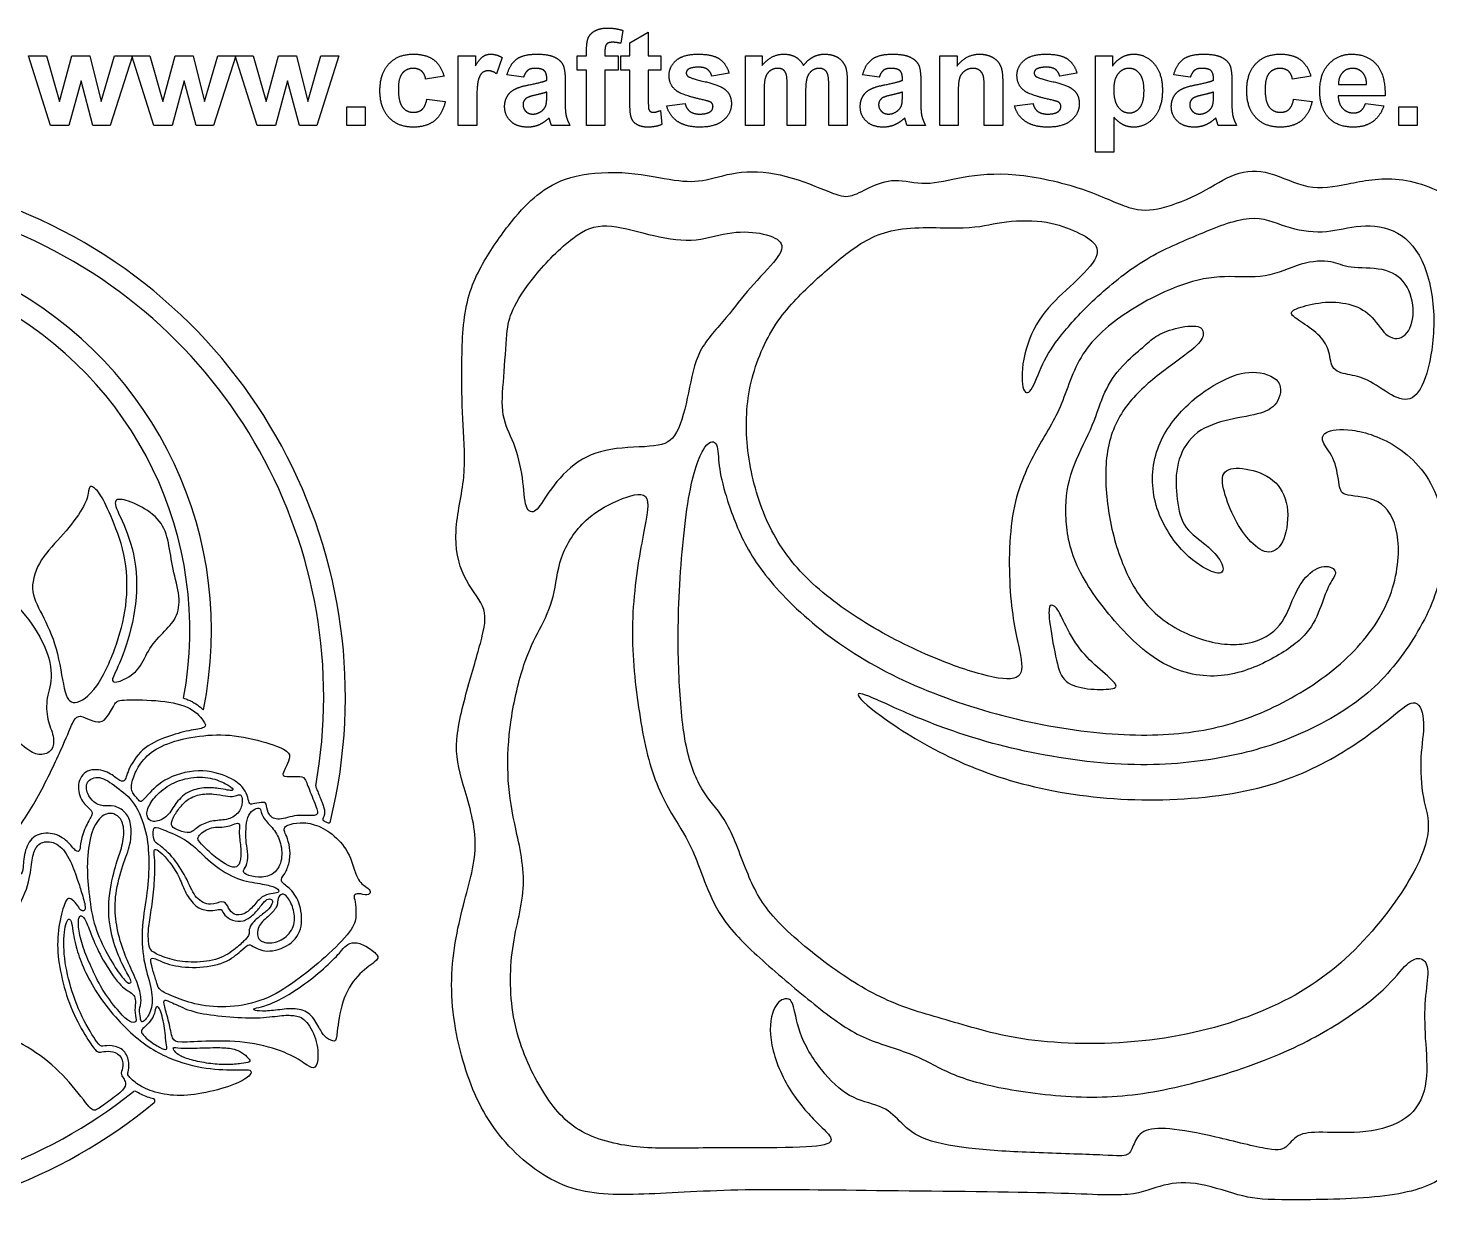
# Model space of a CAD drawing. Header units: millimetres. Extents: x -143 to 143, y -143 to 143.
# Drawn here: x 7 to 94.5, y -1.5 to 73.1 of the extents above; entities that cross this region are included whole.
import ezdxf

# ---------------------------------------------------------------- set-up
doc = ezdxf.new("R2010")
doc.units = ezdxf.units.MM
doc.header["$MEASUREMENT"] = 0
doc.layers.add('Default', color=18, linetype='Continuous')

msp = doc.modelspace()

# ---------------------------------------------------------------- linework, layer by layer
at = {"layer": 'Default', "color": 5}
for p, q in [((44.111, 72.926), (43.981, 72.12)), ((44.556, 72.148), (45.704, 72.815)), ((45.704, 72.815), (45.704, 71.333)), ((44.556, 71.333), (44.556, 72.148)), ((8.421, 67), (7.037, 71.333)), ((7.037, 71.333), (8.161, 71.333)), ((8.161, 71.333), (8.981, 68.494)), ((8.981, 68.494), (9.751, 71.333)), ((9.751, 71.333), (10.864, 71.333)), ((10.864, 71.333), (11.574, 68.494)), ((11.574, 68.494), (12.396, 71.333)), ((13.519, 71.333), (12.137, 67)), ((12.396, 71.333), (13.519, 71.333)), ((14.866, 67), (13.481, 71.333)), ((13.481, 71.333), (14.606, 71.333)), ((14.606, 71.333), (15.426, 68.494)), ((15.426, 68.494), (16.196, 71.333)), ((16.196, 71.333), (17.308, 71.333)), ((17.308, 71.333), (18.019, 68.494)), ((18.019, 68.494), (18.841, 71.333)), ((19.963, 71.333), (18.582, 67)), ((18.841, 71.333), (19.963, 71.333)), ((21.31, 67), (19.926, 71.333)), ((19.926, 71.333), (21.05, 71.333)), ((21.05, 71.333), (21.87, 68.494)), ((21.87, 68.494), (22.64, 71.333)), ((22.64, 71.333), (23.753, 71.333)), ((23.753, 71.333), (24.463, 68.494)), ((24.463, 68.494), (25.285, 71.333)), ((26.407, 71.333), (25.026, 67)), ((25.285, 71.333), (26.407, 71.333)), ((33.852, 67), (33.852, 71.333)), ((33.852, 71.333), (34.926, 71.333)), ((34.926, 71.333), (34.926, 70.722)), ((36.593, 71.226), (36.241, 70.221)), ((41.259, 70.444), (41.259, 71.333)), ((41.259, 71.333), (41.852, 71.333)), ((41.852, 71.333), (41.852, 71.658)), ((43, 71.633), (43, 71.333)), ((43, 71.333), (43.815, 71.333)), ((43.815, 71.333), (43.815, 70.444)), ((44, 70.444), (44, 71.333)), ((44, 71.333), (44.556, 71.333)), ((45.704, 71.333), (46.481, 71.333)), ((46.481, 71.333), (46.481, 70.444)), ((51.778, 67), (51.778, 71.333)), ((51.778, 71.333), (52.815, 71.333)), ((52.815, 71.333), (52.815, 70.746)), ((63.889, 67), (63.889, 71.333)), ((63.889, 71.333), (64.963, 71.333)), ((64.963, 71.333), (64.963, 70.701)), ((73.593, 65.333), (73.593, 71.333)), ((73.593, 71.333), (74.667, 71.333)), ((74.667, 71.333), (74.667, 70.701)), ((32.963, 70.074), (31.815, 69.889)), ((37.926, 70), (36.889, 70.148)), ((41.852, 70.444), (41.259, 70.444)), ((41.852, 67), (41.852, 70.444)), ((43.815, 70.444), (43, 70.444)), ((43, 70.444), (43, 67)), ((44.556, 70.444), (44, 70.444)), ((44.556, 68.535), (44.556, 70.444)), ((46.481, 70.444), (45.704, 70.444)), ((45.704, 70.444), (45.704, 68.655)), ((50.741, 70.259), (49.667, 70.074)), ((60.111, 70), (59.074, 70.148)), ((72.444, 70.259), (71.37, 70.074)), ((79.519, 70), (78.481, 70.148)), ((87.037, 70.074), (85.889, 69.889)), ((10.315, 69.787), (9.558, 67)), ((11.049, 67), (10.315, 69.787)), ((16.759, 69.787), (16.002, 67)), ((17.493, 67), (16.759, 69.787)), ((23.204, 69.787), (22.447, 67)), ((23.938, 67), (23.204, 69.787)), ((39.37, 69.815), (39.37, 69.931)), ((40.519, 69.771), (40.519, 68.428)), ((52.926, 69.106), (52.926, 67)), ((54.37, 67), (54.37, 69.376)), ((56.963, 67), (56.963, 69.478)), ((58.111, 69.779), (58.111, 67)), ((61.556, 69.815), (61.556, 69.931)), ((62.704, 69.771), (62.704, 68.428)), ((66.667, 67), (66.667, 69.212)), ((67.815, 69.701), (67.815, 67)), ((80.963, 69.815), (80.963, 69.931)), ((82.111, 69.771), (82.111, 68.428)), ((88.761, 69.556), (90.519, 69.556)), ((31.889, 68.63), (33.037, 68.481)), ((35, 68.34), (35, 67)), ((39.37, 68.845), (39.37, 69.074)), ((46.852, 68.222), (48, 68.37)), ((55.519, 69.082), (55.519, 67)), ((61.556, 68.845), (61.556, 69.074)), ((65.037, 68.964), (65.037, 67)), ((68.556, 68.222), (69.704, 68.37)), ((80.963, 68.845), (80.963, 69.074)), ((85.963, 68.63), (87.111, 68.481)), ((91.667, 68.852), (88.741, 68.852)), ((90.444, 68.37), (91.593, 68.222)), ((26.889, 67), (26.889, 68.148)), ((26.889, 68.148), (28.037, 68.148)), ((28.037, 68.148), (28.037, 67)), ((46.463, 67.924), (46.556, 67.056)), ((74.741, 67.517), (74.741, 65.333)), ((92.519, 67), (92.519, 68.148)), ((92.519, 68.148), (93.667, 68.148)), ((93.667, 68.148), (93.667, 67)), ((9.558, 67), (8.421, 67)), ((12.137, 67), (11.049, 67)), ((16.002, 67), (14.866, 67)), ((18.582, 67), (17.493, 67)), ((22.447, 67), (21.31, 67)), ((25.026, 67), (23.938, 67)), ((28.037, 67), (26.889, 67)), ((35, 67), (33.852, 67)), ((40.815, 67), (39.667, 67)), ((43, 67), (41.852, 67)), ((52.926, 67), (51.778, 67)), ((55.519, 67), (54.37, 67)), ((58.111, 67), (56.963, 67)), ((63, 67), (61.852, 67)), ((65.037, 67), (63.889, 67)), ((67.815, 67), (66.667, 67)), ((82.407, 67), (81.259, 67)), ((93.667, 67), (92.519, 67)), ((74.741, 65.333), (73.593, 65.333))]:
    msp.add_line(p, q, dxfattribs=at)
for centre, radius, start, end in [((-6.013, 31.329), 32.818, 346.33979, 70.61607), ((-6.013, 31.329), 31.465, 349.85393, 68.57357), ((-6.013, 35.48), 24.468, 348.3166, 62.10096), ((-6.013, 35.48), 23.115, 349.47289, 62.30872), ((25.093, 25.762), 0.135, 169.85393, 200.5136), ((25.532, 23.72), 0.135, 147.78793, 244.57851), ((25.745, 23.611), 0.135, 241.22095, 346.33979), ((-6.013, 31.329), 31.465, 270, 308.51431), ((13.665, 6.603), 0.135, 58.68069, 128.51431), ((14.791, 6.123), 0.135, 309.53382, 74.03272), ((-6.013, 31.329), 32.818, 270, 309.53382)]:
    msp.add_arc(centre, radius, start, end, dxfattribs=at)
for points, degree in [([(41.966, 72.469), (42.081, 72.737), (42.389, 72.906)], 2), ([(42.389, 72.906), (42.696, 73.074), (43.167, 73.074)], 2), ([(43.167, 73.074), (43.649, 73.074), (44.111, 72.926)], 2), ([(41.852, 71.658), (41.852, 72.201), (41.966, 72.469)], 2), ([(43.107, 72.071), (43, 71.957), (43, 71.633)], 2), ([(43.461, 72.185), (43.214, 72.185), (43.107, 72.071)], 2), ([(43.981, 72.12), (43.711, 72.185), (43.461, 72.185)], 2), ([(28.963, 69.163), (28.963, 70.242), (29.526, 70.843)], 2), ([(29.526, 70.843), (30.089, 71.444), (31.048, 71.444)], 2), ([(31.048, 71.444), (31.833, 71.444), (32.297, 71.106)], 2), ([(32.297, 71.106), (32.76, 70.767), (32.963, 70.074)], 2), ([(34.926, 70.722), (35.188, 71.155), (35.396, 71.3)], 2), ([(35.396, 71.3), (35.605, 71.444), (35.87, 71.444)], 2), ([(35.87, 71.444), (36.245, 71.444), (36.593, 71.226)], 2), ([(36.889, 70.148), (37.061, 70.809), (37.481, 71.127)], 2), ([(37.481, 71.127), (37.902, 71.444), (38.73, 71.444)], 2), ([(38.73, 71.444), (39.482, 71.444), (39.85, 71.262)], 2), ([(39.85, 71.262), (40.218, 71.08), (40.368, 70.8)], 2), ([(47, 70.104), (47, 70.671), (47.445, 71.058)], 2), ([(47.445, 71.058), (47.889, 71.444), (48.823, 71.444)], 2), ([(48.823, 71.444), (49.713, 71.444), (50.145, 71.145)], 2), ([(50.145, 71.145), (50.578, 70.845), (50.741, 70.259)], 2), ([(52.815, 70.746), (53.381, 71.444), (54.163, 71.444)], 2), ([(54.163, 71.444), (54.578, 71.444), (54.883, 71.271)], 2), ([(54.883, 71.271), (55.188, 71.097), (55.384, 70.746)], 2), ([(55.384, 70.746), (55.668, 71.097), (55.997, 71.271)], 2), ([(55.997, 71.271), (56.325, 71.444), (56.698, 71.444)], 2), ([(56.698, 71.444), (57.174, 71.444), (57.502, 71.25)], 2), ([(57.502, 71.25), (57.831, 71.056), (57.994, 70.679)], 2), ([(59.074, 70.148), (59.246, 70.809), (59.666, 71.127)], 2), ([(59.666, 71.127), (60.087, 71.444), (60.915, 71.444)], 2), ([(60.915, 71.444), (61.667, 71.444), (62.035, 71.262)], 2), ([(62.035, 71.262), (62.403, 71.08), (62.554, 70.8)], 2), ([(64.963, 70.701), (65.524, 71.444), (66.375, 71.444)], 2), ([(66.375, 71.444), (66.75, 71.444), (67.06, 71.307)], 2), ([(67.06, 71.307), (67.371, 71.17), (67.53, 70.957)], 2), ([(67.53, 70.957), (67.69, 70.745), (67.752, 70.475)], 2), ([(68.704, 70.104), (68.704, 70.671), (69.148, 71.058)], 2), ([(69.148, 71.058), (69.593, 71.444), (70.527, 71.444)], 2), ([(70.527, 71.444), (71.417, 71.444), (71.849, 71.145)], 2), ([(71.849, 71.145), (72.281, 70.845), (72.444, 70.259)], 2), ([(74.667, 70.701), (74.872, 71.025), (75.221, 71.235)], 2), ([(75.221, 71.235), (75.571, 71.444), (75.997, 71.444)], 2), ([(75.997, 71.444), (76.741, 71.444), (77.259, 70.849)], 2), ([(77.259, 70.849), (77.778, 70.254), (77.778, 69.192)], 2), ([(78.481, 70.148), (78.653, 70.809), (79.074, 71.127)], 2), ([(79.074, 71.127), (79.494, 71.444), (80.322, 71.444)], 2), ([(80.322, 71.444), (81.075, 71.444), (81.443, 71.262)], 2), ([(81.443, 71.262), (81.811, 71.08), (81.961, 70.8)], 2), ([(83.037, 69.163), (83.037, 70.242), (83.6, 70.843)], 2), ([(83.6, 70.843), (84.163, 71.444), (85.122, 71.444)], 2), ([(85.122, 71.444), (85.907, 71.444), (86.371, 71.106)], 2), ([(86.371, 71.106), (86.834, 70.767), (87.037, 70.074)], 2), ([(88.159, 70.831), (88.726, 71.444), (89.593, 71.444)], 2), ([(89.593, 71.444), (90.566, 71.444), (91.128, 70.806)], 2), ([(30.363, 70.255), (30.111, 69.954), (30.111, 69.248)], 2), ([(31.04, 70.556), (30.616, 70.556), (30.363, 70.255)], 2), ([(31.558, 70.388), (31.359, 70.556), (31.04, 70.556)], 2), ([(31.815, 69.889), (31.758, 70.22), (31.558, 70.388)], 2), ([(35.341, 70.275), (35.182, 70.142), (35.091, 69.795)], 2), ([(35.729, 70.407), (35.5, 70.407), (35.341, 70.275)], 2), ([(36.241, 70.221), (35.965, 70.407), (35.729, 70.407)], 2), ([(38.187, 70.432), (38.026, 70.309), (37.926, 70)], 2), ([(38.637, 70.556), (38.348, 70.556), (38.187, 70.432)], 2), ([(39.217, 70.412), (39.063, 70.556), (38.637, 70.556)], 2), ([(39.37, 69.931), (39.37, 70.269), (39.217, 70.412)], 2), ([(40.368, 70.8), (40.519, 70.52), (40.519, 69.771)], 2), ([(47.514, 69.121), (47, 69.475), (47, 70.104)], 2), ([(48.204, 70.501), (48.074, 70.41), (48.074, 70.264)], 2), ([(48.074, 70.264), (48.074, 70.14), (48.188, 70.053)], 2), ([(48.188, 70.053), (48.343, 69.936), (49.256, 69.725)], 2), ([(48.852, 70.63), (48.4, 70.63), (48.204, 70.501)], 2), ([(49.404, 70.486), (49.211, 70.63), (48.852, 70.63)], 2), ([(49.667, 70.074), (49.597, 70.343), (49.404, 70.486)], 2), ([(53.016, 70), (52.926, 69.731), (52.926, 69.106)], 2), ([(53.314, 70.413), (53.106, 70.27), (53.016, 70)], 2), ([(53.782, 70.556), (53.522, 70.556), (53.314, 70.413)], 2), ([(54.124, 70.466), (53.998, 70.556), (53.782, 70.556)], 2), ([(54.31, 70.192), (54.251, 70.376), (54.124, 70.466)], 2), ([(54.37, 69.376), (54.37, 70.009), (54.31, 70.192)], 2), ([(55.611, 69.978), (55.519, 69.694), (55.519, 69.082)], 2), ([(55.914, 70.409), (55.704, 70.262), (55.611, 69.978)], 2), ([(56.362, 70.556), (56.124, 70.556), (55.914, 70.409)], 2), ([(56.846, 70.311), (56.689, 70.556), (56.362, 70.556)], 2), ([(56.963, 69.478), (56.963, 70.123), (56.846, 70.311)], 2), ([(57.994, 70.679), (58.111, 70.401), (58.111, 69.779)], 2), ([(60.372, 70.432), (60.211, 70.309), (60.111, 70)], 2), ([(60.822, 70.556), (60.534, 70.556), (60.372, 70.432)], 2), ([(61.402, 70.412), (61.248, 70.556), (60.822, 70.556)], 2), ([(61.556, 69.931), (61.556, 70.269), (61.402, 70.412)], 2), ([(62.554, 70.8), (62.704, 70.52), (62.704, 69.771)], 2), ([(65.442, 70.392), (65.209, 70.229), (65.123, 69.96)], 2), ([(65.968, 70.556), (65.675, 70.556), (65.442, 70.392)], 2), ([(66.359, 70.441), (66.197, 70.556), (65.968, 70.556)], 2), ([(66.594, 70.121), (66.522, 70.327), (66.359, 70.441)], 2), ([(66.667, 69.212), (66.667, 69.915), (66.594, 70.121)], 2), ([(67.752, 70.475), (67.815, 70.204), (67.815, 69.701)], 2), ([(69.218, 69.121), (68.704, 69.475), (68.704, 70.104)], 2), ([(69.908, 70.501), (69.778, 70.41), (69.778, 70.264)], 2), ([(69.778, 70.264), (69.778, 70.14), (69.892, 70.053)], 2), ([(69.892, 70.053), (70.046, 69.936), (70.959, 69.725)], 2), ([(70.556, 70.63), (70.104, 70.63), (69.908, 70.501)], 2), ([(71.108, 70.486), (70.914, 70.63), (70.556, 70.63)], 2), ([(71.37, 70.074), (71.301, 70.343), (71.108, 70.486)], 2), ([(75.013, 70.223), (74.741, 69.891), (74.741, 69.24)], 2), ([(75.697, 70.556), (75.285, 70.556), (75.013, 70.223)], 2), ([(76.361, 70.217), (76.093, 70.556), (75.697, 70.556)], 2), ([(76.63, 69.181), (76.63, 69.879), (76.361, 70.217)], 2), ([(79.78, 70.432), (79.619, 70.309), (79.519, 70)], 2), ([(80.229, 70.556), (79.941, 70.556), (79.78, 70.432)], 2), ([(80.809, 70.412), (80.656, 70.556), (80.229, 70.556)], 2), ([(80.963, 69.931), (80.963, 70.269), (80.809, 70.412)], 2), ([(81.961, 70.8), (82.111, 70.52), (82.111, 69.771)], 2), ([(84.438, 70.255), (84.185, 69.954), (84.185, 69.248)], 2), ([(85.114, 70.556), (84.69, 70.556), (84.438, 70.255)], 2), ([(85.633, 70.388), (85.433, 70.556), (85.114, 70.556)], 2), ([(85.889, 69.889), (85.832, 70.22), (85.633, 70.388)], 2), ([(87.593, 69.134), (87.593, 70.218), (88.159, 70.831)], 2), ([(89.008, 70.286), (88.757, 70.017), (88.761, 69.556)], 2), ([(89.644, 70.556), (89.259, 70.556), (89.008, 70.286)], 2), ([(90.255, 70.301), (90.004, 70.556), (89.644, 70.556)], 2), ([(90.519, 69.556), (90.506, 70.046), (90.255, 70.301)], 2), ([(91.128, 70.806), (91.691, 70.168), (91.667, 68.852)], 2), ([(29.526, 67.492), (28.963, 68.095), (28.963, 69.163)], 2), ([(30.111, 69.248), (30.111, 68.462), (30.37, 68.139)], 2), ([(35.091, 69.795), (35, 69.447), (35, 68.34)], 2), ([(36.912, 68.825), (37.083, 69.113), (37.392, 69.266)], 2), ([(37.392, 69.266), (37.701, 69.419), (38.282, 69.533)], 2), ([(38.282, 69.533), (39.068, 69.684), (39.37, 69.815)], 2), ([(49.275, 68.554), (47.887, 68.866), (47.514, 69.121)], 2), ([(49.256, 69.725), (50.169, 69.513), (50.531, 69.209)], 2), ([(50.531, 69.209), (50.889, 68.902), (50.889, 68.351)], 2), ([(59.097, 68.825), (59.269, 69.113), (59.577, 69.266)], 2), ([(59.577, 69.266), (59.886, 69.419), (60.468, 69.533)], 2), ([(60.468, 69.533), (61.253, 69.684), (61.556, 69.815)], 2), ([(65.123, 69.96), (65.037, 69.69), (65.037, 68.964)], 2), ([(70.979, 68.554), (69.59, 68.866), (69.218, 69.121)], 2), ([(70.959, 69.725), (71.873, 69.513), (72.234, 69.209)], 2), ([(72.234, 69.209), (72.593, 68.902), (72.593, 68.351)], 2), ([(74.741, 69.24), (74.741, 68.492), (75.025, 68.135)], 2), ([(76.37, 68.106), (76.63, 68.433), (76.63, 69.181)], 2), ([(77.778, 69.192), (77.778, 68.1), (77.255, 67.494)], 2), ([(78.505, 68.825), (78.676, 69.113), (78.985, 69.266)], 2), ([(78.985, 69.266), (79.293, 69.419), (79.875, 69.533)], 2), ([(79.875, 69.533), (80.66, 69.684), (80.963, 69.815)], 2), ([(83.6, 67.492), (83.037, 68.095), (83.037, 69.163)], 2), ([(84.185, 69.248), (84.185, 68.462), (84.444, 68.139)], 2), ([(88.023, 67.632), (87.593, 68.227), (87.593, 69.134)], 2), ([(31.596, 67.998), (31.803, 68.182), (31.889, 68.63)], 2), ([(33.037, 68.481), (32.862, 67.693), (32.366, 67.291)], 2), ([(36.741, 68.17), (36.741, 68.538), (36.912, 68.825)], 2), ([(38.104, 68.699), (37.889, 68.54), (37.889, 68.295)], 2), ([(37.889, 68.295), (37.889, 68.054), (38.061, 67.879)], 2), ([(38.702, 68.899), (38.245, 68.797), (38.104, 68.699)], 2), ([(39.37, 69.074), (39.159, 69.001), (38.702, 68.899)], 2), ([(39.065, 67.907), (39.265, 68.063), (39.328, 68.287)], 2), ([(39.328, 68.287), (39.37, 68.434), (39.37, 68.845)], 2), ([(40.519, 68.428), (40.519, 67.855), (40.581, 67.583)], 2), ([(44.592, 67.718), (44.556, 67.92), (44.556, 68.535)], 2), ([(45.704, 68.655), (45.704, 68.112), (45.726, 68.022)], 2), ([(47.525, 67.248), (47.01, 67.606), (46.852, 68.222)], 2), ([(48, 68.37), (48.073, 68.043), (48.297, 67.873)], 2), ([(49.659, 68.401), (49.573, 68.484), (49.275, 68.554)], 2), ([(49.741, 68.181), (49.741, 68.314), (49.659, 68.401)], 2), ([(50.889, 68.351), (50.889, 67.751), (50.392, 67.32)], 2), ([(58.926, 68.17), (58.926, 68.538), (59.097, 68.825)], 2), ([(60.289, 68.699), (60.074, 68.54), (60.074, 68.295)], 2), ([(60.074, 68.295), (60.074, 68.054), (60.246, 67.879)], 2), ([(60.887, 68.899), (60.43, 68.797), (60.289, 68.699)], 2), ([(61.556, 69.074), (61.344, 69.001), (60.887, 68.899)], 2), ([(61.251, 67.907), (61.45, 68.063), (61.513, 68.287)], 2), ([(61.513, 68.287), (61.556, 68.434), (61.556, 68.845)], 2), ([(62.704, 68.428), (62.704, 67.855), (62.766, 67.583)], 2), ([(69.229, 67.248), (68.714, 67.606), (68.556, 68.222)], 2), ([(69.704, 68.37), (69.777, 68.043), (70.001, 67.873)], 2), ([(71.363, 68.401), (71.277, 68.484), (70.979, 68.554)], 2), ([(71.444, 68.181), (71.444, 68.314), (71.363, 68.401)], 2), ([(72.593, 68.351), (72.593, 67.751), (72.096, 67.32)], 2), ([(78.333, 68.17), (78.333, 68.538), (78.505, 68.825)], 2), ([(79.697, 68.699), (79.481, 68.54), (79.481, 68.295)], 2), ([(79.481, 68.295), (79.481, 68.054), (79.653, 67.879)], 2), ([(80.295, 68.899), (79.837, 68.797), (79.697, 68.699)], 2), ([(80.963, 69.074), (80.752, 69.001), (80.295, 68.899)], 2), ([(80.658, 67.907), (80.858, 68.063), (80.92, 68.287)], 2), ([(80.92, 68.287), (80.963, 68.434), (80.963, 68.845)], 2), ([(82.111, 68.428), (82.111, 67.855), (82.174, 67.583)], 2), ([(85.67, 67.998), (85.877, 68.182), (85.963, 68.63)], 2), ([(87.111, 68.481), (86.936, 67.693), (86.44, 67.291)], 2), ([(88.741, 68.852), (88.753, 68.343), (89.024, 68.06)], 2), ([(90.161, 67.918), (90.348, 68.058), (90.444, 68.37)], 2), ([(91.593, 68.222), (91.372, 67.571), (90.895, 67.23)], 2), ([(31.036, 66.889), (30.089, 66.889), (29.526, 67.492)], 2), ([(30.37, 68.139), (30.628, 67.815), (31.063, 67.815)], 2), ([(31.063, 67.815), (31.388, 67.815), (31.596, 67.998)], 2), ([(37.125, 67.252), (36.741, 67.615), (36.741, 68.17)], 2), ([(38.061, 67.879), (38.233, 67.704), (38.499, 67.704)], 2), ([(38.499, 67.704), (38.796, 67.704), (39.065, 67.907)], 2), ([(39.516, 67.469), (39.223, 67.179), (38.889, 67.034)], 2), ([(39.557, 67.336), (39.528, 67.437), (39.516, 67.469)], 2), ([(40.581, 67.583), (40.644, 67.311), (40.815, 67)], 2), ([(44.751, 67.266), (44.636, 67.433), (44.592, 67.718)], 2), ([(45.726, 68.022), (45.748, 67.932), (45.825, 67.873)], 2), ([(45.825, 67.873), (45.902, 67.815), (46.014, 67.815)], 2), ([(46.014, 67.815), (46.169, 67.815), (46.463, 67.924)], 2), ([(48.297, 67.873), (48.521, 67.704), (48.923, 67.704)], 2), ([(48.923, 67.704), (49.366, 67.704), (49.59, 67.87)], 2), ([(49.59, 67.87), (49.741, 67.986), (49.741, 68.181)], 2), ([(59.31, 67.252), (58.926, 67.615), (58.926, 68.17)], 2), ([(60.246, 67.879), (60.418, 67.704), (60.684, 67.704)], 2), ([(60.684, 67.704), (60.981, 67.704), (61.251, 67.907)], 2), ([(61.701, 67.469), (61.409, 67.179), (61.075, 67.034)], 2), ([(61.742, 67.336), (61.714, 67.437), (61.701, 67.469)], 2), ([(62.766, 67.583), (62.829, 67.311), (63, 67)], 2), ([(70.001, 67.873), (70.225, 67.704), (70.627, 67.704)], 2), ([(70.627, 67.704), (71.07, 67.704), (71.294, 67.87)], 2), ([(71.294, 67.87), (71.444, 67.986), (71.444, 68.181)], 2), ([(75.346, 67.031), (75.058, 67.172), (74.741, 67.517)], 2), ([(75.025, 68.135), (75.309, 67.778), (75.717, 67.778)], 2), ([(75.717, 67.778), (76.109, 67.778), (76.37, 68.106)], 2), ([(77.255, 67.494), (76.732, 66.889), (75.988, 66.889)], 2), ([(78.718, 67.252), (78.333, 67.615), (78.333, 68.17)], 2), ([(79.653, 67.879), (79.825, 67.704), (80.091, 67.704)], 2), ([(80.091, 67.704), (80.388, 67.704), (80.658, 67.907)], 2), ([(81.109, 67.469), (80.816, 67.179), (80.482, 67.034)], 2), ([(81.149, 67.336), (81.121, 67.437), (81.109, 67.469)], 2), ([(82.174, 67.583), (82.236, 67.311), (82.407, 67)], 2), ([(85.111, 66.889), (84.163, 66.889), (83.6, 67.492)], 2), ([(84.444, 68.139), (84.702, 67.815), (85.137, 67.815)], 2), ([(85.137, 67.815), (85.462, 67.815), (85.67, 67.998)], 2), ([(89.701, 66.889), (88.567, 66.889), (88.023, 67.632)], 2), ([(89.024, 68.06), (89.295, 67.778), (89.699, 67.778)], 2), ([(89.699, 67.778), (89.974, 67.778), (90.161, 67.918)], 2), ([(32.366, 67.291), (31.87, 66.889), (31.036, 66.889)], 2), ([(38.177, 66.889), (37.51, 66.889), (37.125, 67.252)], 2), ([(38.889, 67.034), (38.556, 66.889), (38.177, 66.889)], 2), ([(39.667, 67), (39.622, 67.113), (39.557, 67.336)], 2), ([(45.111, 66.994), (44.865, 67.1), (44.751, 67.266)], 2), ([(45.662, 66.889), (45.356, 66.889), (45.111, 66.994)], 2), ([(46.556, 67.056), (46.161, 66.889), (45.662, 66.889)], 2), ([(48.923, 66.889), (48.04, 66.889), (47.525, 67.248)], 2), ([(50.392, 67.32), (49.896, 66.889), (48.923, 66.889)], 2), ([(60.362, 66.889), (59.695, 66.889), (59.31, 67.252)], 2), ([(61.075, 67.034), (60.741, 66.889), (60.362, 66.889)], 2), ([(61.852, 67), (61.807, 67.113), (61.742, 67.336)], 2), ([(70.627, 66.889), (69.744, 66.889), (69.229, 67.248)], 2), ([(72.096, 67.32), (71.6, 66.889), (70.627, 66.889)], 2), ([(75.988, 66.889), (75.634, 66.889), (75.346, 67.031)], 2), ([(79.77, 66.889), (79.102, 66.889), (78.718, 67.252)], 2), ([(80.482, 67.034), (80.148, 66.889), (79.77, 66.889)], 2), ([(81.259, 67), (81.215, 67.113), (81.149, 67.336)], 2), ([(86.44, 67.291), (85.944, 66.889), (85.111, 66.889)], 2), ([(90.895, 67.23), (90.418, 66.889), (89.701, 66.889)], 2), ([(37.397, 61.262), (36.851, 60.607), (35.604, 58.927), (34.138, 56.023), (34.044, 51.544), (34.118, 48.276), (34.394, 45.122), (33.454, 41.582), (34.041, 38.699), (35.663, 36.969), (35.474, 35.401), (34.528, 32.293), (33.501, 28.421), (34.041, 26.124), (35.317, 22.201), (34.155, 18.58), (33.074, 13.472), (34.155, 7.786), (36.291, 3.606), (40.345, 0.363), (44.804, 0.191), (50.941, 0.663), (59.206, 0.516), (71.924, 0.427), (75.995, 0.085), (77.799, 0.995), (80.033, 1.115), (82.971, 0.034), (84.909, -0.079), (91.96, 0.02), (95.314, 1.024), (97.343, 3.331), (97.834, 6.151), (97.151, 9.254), (97.728, 11.604), (97.194, 14.06), (96.083, 16.894), (95.955, 18.496), (96.873, 19.671), (97.984, 22.105), (98.048, 24.027), (97.258, 25.885), (97.343, 29.456), (96.904, 30.819), (96.024, 32.864), (95.541, 34.403), (96.134, 35.612), (97.754, 38.89), (98.004, 43.838), (96.505, 46.765), (95.213, 47.75), (95.188, 48.735), (96.296, 50.582), (97.171, 53.125), (98.452, 55.354), (98.068, 59.273), (96.463, 62.509), (92.391, 63.982), (89.229, 63.313), (86.874, 62.899), (84.43, 64.241), (82.287, 64.161), (80.324, 62.759), (77.588, 61.693), (75.871, 61.622), (73.041, 63.108), (68.377, 64.149), (65.192, 63.813), (62.981, 63.194), (61.035, 63.76), (59.442, 63.141), (58.257, 62.433), (57.318, 62.698), (54.277, 63.987), (51.411, 64.252), (49.252, 63.474), (47.518, 63.474), (44.579, 64.164), (40.952, 64.005), (38.882, 62.855), (37.943, 61.916), (37.397, 61.262)], 3), ([(55.974, 57.182), (55.182, 56.44), (53.515, 54.81), (51.885, 51.016), (51.688, 46.998), (52.719, 42.722), (54.746, 39.31), (58.338, 36.359), (62.817, 33.962), (66.78, 32.56), (69.024, 32.279), (69.08, 33.625), (68.201, 36.803), (68.145, 43.066), (69.817, 46.731), (71.522, 49.259), (72.476, 52.901), (75.502, 55.467), (79.07, 57.23), (81.656, 57.69), (84.242, 57.364), (86.483, 58.513), (88.477, 58.591), (89.3, 58.035), (91.637, 58.169), (93.073, 57.269), (93.609, 55.296), (93.035, 53.668), (91.79, 53.611), (90.928, 55.143), (89.683, 55.871), (87.959, 56.062), (86.236, 55.641), (85.565, 55.296), (86.466, 54.722), (87.71, 53.86), (88.247, 52.902), (88.285, 51.657), (89.492, 51.428), (90.679, 51.179), (92.307, 49.895), (93.552, 49.78), (94.414, 51.562), (94.912, 55.143), (94.146, 58.878), (92.269, 60.706), (89.779, 60.802), (87.825, 60.189), (85.374, 60.611), (83.459, 61.606), (79.877, 60.132), (76.573, 58.726), (73.413, 56.14), (71.306, 53.803), (70.253, 52.175), (69.583, 50.164), (68.97, 50.298), (69.008, 52.693), (70.157, 55.278), (72.015, 56.906), (73.874, 58.726), (73.682, 59.722), (72.303, 60.449), (70.426, 61.12), (67.553, 61.024), (65.887, 60.449), (60.946, 60.832), (58.264, 59.262), (56.766, 57.924), (55.974, 57.182)], 3), ([(36.885, 53.941), (36.819, 53.25), (36.694, 51.186), (36.466, 48.798), (37.359, 47.281), (37.941, 44.969), (37.982, 42.912), (38.709, 42.746), (39.333, 43.992), (40.994, 46.007), (43.217, 46.942), (46.395, 46.901), (47.538, 47.462), (48.265, 50.364), (48.68, 53.002), (50.696, 55.058), (51.942, 56.824), (53.957, 58.797), (54.227, 59.773), (52.773, 60.355), (50.654, 60.396), (48.473, 59.628), (45.71, 60.147), (42.968, 60.983), (41.14, 60.297), (38.398, 57.514), (37.09, 55.333), (36.951, 54.632), (36.885, 53.941)], 3), ([(76.419, 53.035), (76.06, 52.717), (75.024, 51.856), (74.019, 50.182), (73.421, 48.077), (71.986, 45.518), (71.627, 42.935), (72.034, 39.796), (74.474, 36.232), (77.775, 33.003), (81.53, 32.334), (84.711, 33.649), (86.984, 35.252), (87.701, 37.046), (88.179, 38.481), (88.825, 39.151), (87.931, 39.699), (86.65, 38.931), (85.864, 37.412), (85.187, 35.491), (82.9, 34.357), (79.662, 34.888), (76.643, 36.809), (74.996, 40.01), (74.195, 43.593), (74.195, 47.242), (75.604, 49.882), (77.891, 51.75), (80.05, 53.25), (80.452, 54.019), (80.104, 54.622), (78.275, 54.311), (77.177, 53.763), (76.778, 53.353), (76.419, 53.035)], 3), ([(81.482, 51.041), (80.815, 50.701), (79.364, 49.766), (77.254, 47.161), (76.948, 43.621), (78.692, 40.519), (80.658, 39.134), (81.685, 38.938), (81.504, 39.844), (80.402, 40.976), (78.968, 41.882), (78.623, 43.94), (78.586, 45.934), (79.602, 47.854), (81.64, 48.654), (83.881, 48.948), (85.013, 49.507), (85.391, 51.167), (83.366, 51.81), (82.149, 51.382), (81.482, 51.041)], 3), ([(57.143, 14.473), (58.418, 13.553), (60.862, 12.106), (64.677, 11.096), (69.278, 9.675), (77.096, 9.6), (84.203, 11.47), (89.366, 14.649), (93.526, 19.997), (94.648, 23.251), (93.975, 24.859), (93.805, 27.696), (94.234, 29.789), (93.679, 31.428), (92.368, 30.293), (89.09, 27.721), (84.098, 25.376), (76.862, 24.67), (70.007, 25.427), (64.284, 27.444), (59.708, 30.39), (58.347, 31.777), (59.658, 31.348), (62.608, 29.911), (68.029, 28.02), (75.467, 26.86), (81.342, 27.365), (85.922, 28.63), (90.708, 31.272), (93.398, 34.67), (95.436, 38.581), (95.443, 44.023), (92.535, 47.247), (89.361, 48.174), (87.758, 47.916), (87.679, 47.206), (88.599, 46.207), (88.81, 44.366), (88.994, 43.84), (91.413, 43.84), (92.675, 41.815), (92.412, 37.871), (90.046, 34.111), (85.917, 31.087), (81.322, 29.232), (76.358, 28.767), (69.894, 29.491), (63.3, 31.43), (57.702, 34.315), (53.536, 38.035), (51.492, 41.048), (50.373, 44.326), (50.059, 45.977), (50.059, 47.418), (49.142, 47.234), (48.094, 44.091), (47.492, 36.755), (47.61, 31.884), (47.999, 27.8), (49.141, 25.126), (50.648, 23.789), (51.927, 20.045), (53.208, 17.626), (55.867, 15.393), (57.143, 14.473)], 3), ([(81.643, 44.124), (81.787, 43.589), (82.257, 42.366), (83.275, 40.909), (84.45, 40.094), (85.469, 40.941), (85.751, 43.338), (84.842, 45.015), (82.93, 45.688), (81.395, 45.579), (81.499, 44.659), (81.643, 44.124)], 3), ([(12.165, 42.63), (12.44, 41.991), (13.141, 40.313), (13.264, 37.299), (12.635, 34.706), (11.342, 31.7), (9.77, 30.67), (9.25, 31.527), (8.87, 34.488), (7.846, 36.578), (7.055, 38.034), (7.706, 39.953), (9.245, 41.46), (10.547, 43.192), (10.808, 44.093), (10.808, 44.636), (11.492, 44.147), (11.89, 43.269), (12.165, 42.63)], 3), ([(37.947, 33.339), (37.631, 32.393), (37.02, 29.825), (36.857, 26.401), (37.264, 23.636), (38.304, 19.56), (37.02, 15.842), (37.081, 10.951), (38.804, 6.981), (40.941, 4.13), (44.714, 3.1), (48.531, 3.209), (54.142, 3.187), (57.196, 3.296), (57.152, 3.95), (56.28, 4.648), (54.251, 6.938), (53.095, 10.122), (53.532, 12.238), (54.36, 12.609), (54.797, 12.303), (55.058, 10.166), (56.694, 7.658), (58.454, 6.154), (60.492, 5.835), (61.467, 4.736), (62.743, 3.619), (66.002, 3.073), (69.95, 2.879), (74.678, 2.742), (75.703, 2.628), (75.976, 3.425), (76.431, 4.336), (78.025, 4.495), (80.94, 3.949), (84.887, 2.912), (85.548, 3.208), (86.231, 4.164), (87.825, 4.187), (90.899, 4.073), (93.472, 5.075), (94.429, 7.238), (94.133, 10.093), (94.113, 12.546), (94.459, 14.386), (94.003, 15.173), (93.059, 14.874), (91.88, 13.175), (88.734, 10.816), (84.447, 8.601), (78.336, 6.765), (73.465, 6.159), (68.053, 6.782), (64.569, 7.676), (62.346, 9.121), (58.967, 9.944), (56.41, 11.834), (52.884, 14.787), (50.281, 17.275), (49.234, 19.716), (48.672, 21.328), (47.949, 22.851), (45.962, 25.896), (45.036, 30.543), (44.497, 35.958), (45.306, 41.358), (46.034, 44.244), (44.227, 43.866), (41.665, 42.572), (40.047, 40.01), (39.912, 37.529), (38.914, 35.506), (38.263, 34.286), (37.947, 33.339)], 3), ([(15.764, 40.954), (15.871, 40.444), (16.011, 39.302), (16.54, 37.564), (16.328, 36.22), (15.429, 35.374), (14.424, 34.215), (13.979, 32.945), (12.604, 32.184), (12.128, 32.279), (12.519, 32.914), (13.524, 35.485), (13.975, 38.782), (13.242, 41.765), (12.267, 43.446), (12.611, 43.79), (13.913, 43.36), (15.365, 42.36), (15.656, 41.464), (15.764, 40.954)], 3), ([(1.915, 37.317), (2.067, 36.532), (2.445, 34.701), (3.875, 31.806), (5.651, 29.228), (7.042, 27.93), (7.758, 27.646), (8.587, 27.933), (8.668, 28.873), (8.18, 29.886), (8.113, 31.272), (8.645, 32.63), (8.036, 34.826), (6.485, 36.97), (4.731, 38.496), (2.732, 38.712), (2.093, 39.292), (1.883, 39.819), (1.532, 39.411), (1.763, 38.102), (1.915, 37.317)], 3), ([(71.594, 36.096), (71.798, 35.675), (72.439, 34.404), (73.71, 33.181), (75.047, 32.073), (74.819, 31.796), (73.058, 31.78), (71.592, 32.187), (71.184, 33.377), (70.695, 36.066), (70.663, 37.24), (71.217, 36.93), (71.391, 36.517), (71.594, 36.096)], 3), ([(9.178, 28.29), (8.843, 27.531), (7.783, 25.241), (6.059, 22.579), (4.815, 21.266), (4.038, 20.679), (4.444, 20.248), (5.756, 20.101), (6.603, 20.161), (6.706, 20.61), (6.777, 21.809), (7.349, 22.779), (8.588, 22.921), (9.519, 22.342), (10.008, 21.627), (10.282, 21.713), (10.246, 22.255), (10.634, 23.373), (11.081, 24.037), (10.944, 24.29), (10.272, 24.829), (10.018, 26.056), (10.757, 26.942), (12.063, 26.685), (12.64, 26.129), (13.073, 25.971), (13.171, 26.671), (14.052, 28.152), (15.678, 28.884), (17.086, 29.266), (18.17, 29.389), (18.061, 29.765), (17.123, 30.821), (15.05, 31.153), (12.631, 31.182), (12.45, 30.972), (11.866, 29.868), (11.397, 29.709), (10.696, 29.976), (10.133, 30.243), (9.793, 29.795), (9.513, 29.049), (9.178, 28.29)], 3), ([(22.308, 28.336), (21.756, 28.531), (20.105, 28.991), (17.973, 28.991), (15.813, 28.546), (14.456, 27.796), (13.76, 26.843), (13.422, 25.84), (13.467, 25.49), (13.611, 25.224), (13.857, 24.968), (14.033, 24.707), (14.355, 25.107), (15.56, 26.368), (18.007, 26.938), (19.907, 26.19), (20.521, 25.594), (20.751, 25.041), (20.793, 24.59), (21.104, 24.675), (21.755, 24.803), (21.9, 24.632), (21.968, 23.934), (22.624, 23.568), (23.749, 24.04), (25.063, 23.848), (25.131, 24.205), (24.565, 25.458), (24.293, 26.352), (23.927, 26.395), (22.803, 26.318), (22.964, 26.676), (23.288, 27.374), (23.416, 27.825), (22.86, 28.142), (22.308, 28.336)], 3), ([(11.694, 24.545), (11.908, 24.524), (12.376, 24.616), (13.105, 24.17), (13.476, 23.48), (13.442, 22.104), (12.921, 20.944), (12.414, 18.985), (12.432, 17.497), (12.774, 15.901), (13.353, 14.535), (13.92, 13.339), (14.13, 12.33), (13.917, 11.828), (14.031, 11.291), (14.069, 11.006), (14.292, 11.101), (14.805, 11.861), (14.734, 13.229), (14.163, 14.821), (14.065, 17.053), (14.482, 19.162), (14.582, 21.124), (14.441, 22.917), (13.712, 24.811), (12.52, 25.727), (11.437, 26.51), (10.56, 26.064), (10.688, 25.273), (11.092, 24.738), (11.48, 24.565), (11.694, 24.545)], 3), ([(19.024, 26.064), (18.728, 26.189), (17.978, 26.412), (16.367, 26.198), (15.257, 25.482), (14.55, 24.66), (14.33, 23.879), (14.737, 23.45), (15.699, 23.753), (16.139, 24.643), (16.925, 25.468), (18.012, 25.706), (18.943, 25.638), (19.46, 25.512), (19.85, 25.468), (19.757, 25.666), (19.321, 25.94), (19.024, 26.064)], 3), ([(19.838, 25.136), (19.709, 25.117), (19.378, 25.136), (18.61, 25.314), (17.645, 25.271), (16.902, 24.938), (16.366, 24.309), (15.964, 23.661), (15.916, 23.227), (16.386, 23.008), (17.148, 22.757), (17.582, 23.273), (18.461, 23.645), (19.416, 23.625), (20.174, 24.021), (20.43, 24.779), (20.323, 25.237), (20.155, 25.252), (19.968, 25.155), (19.838, 25.136)], 3), ([(12.406, 20.553), (12.267, 20.031), (11.919, 18.45), (12.191, 16.391), (12.803, 14.763), (13.437, 13.676), (13.457, 13.504), (13.246, 13.407), (12.698, 14.041), (11.812, 15.476), (11.064, 17.175), (10.782, 19.185), (10.65, 20.941), (10.886, 22.867), (11.527, 23.965), (12.303, 24.156), (12.888, 23.732), (13.063, 22.774), (12.756, 21.577), (12.546, 21.074), (12.406, 20.553)], 3), ([(20.615, 23.107), (20.601, 22.862), (20.579, 22.393), (20.726, 21.722), (20.726, 20.846), (20.362, 20.495), (20.535, 20.239), (21.378, 20.047), (22.305, 20.156), (22.899, 21.032), (22.823, 22.246), (22.343, 23.128), (21.64, 23.767), (21.525, 24.31), (21.461, 24.419), (21.046, 24.342), (20.662, 23.863), (20.628, 23.351), (20.615, 23.107)], 3), ([(23.195, 22.484), (23.262, 22.286), (23.397, 21.723), (23.311, 20.89), (22.989, 20.203), (22.665, 19.862), (23.282, 19.47), (23.973, 18.636), (24.212, 16.955), (23.42, 15.772), (21.818, 15.318), (20.948, 15.837), (20.763, 15.932), (20.373, 15.564), (19.366, 14.68), (17.475, 14.375), (15.712, 14.589), (14.736, 15.145), (14.617, 14.931), (14.815, 14.2), (15.069, 13.422), (15.155, 13.016), (16.284, 12.549), (17.741, 12.028), (19.878, 11.931), (22.028, 12.464), (23.933, 13.735), (25.837, 15.31), (27.408, 16.962), (27.48, 17.745), (27.434, 18.638), (27.274, 18.966), (27.594, 19.112), (28.214, 18.915), (28.432, 19.185), (28.185, 19.454), (27.507, 19.84), (27.141, 21.544), (26.146, 22.742), (24.979, 23.403), (23.955, 23.546), (23.104, 23.327), (22.985, 23.158), (22.997, 22.909), (23.128, 22.682), (23.195, 22.484)], 3), ([(21.328, 19.713), (20.912, 19.784), (19.892, 19.941), (18.347, 21.008), (17.134, 22.295), (16.141, 22.758), (14.996, 23.259), (14.783, 23.17), (14.834, 22.288), (15.128, 22.178), (16.121, 21.332), (17.004, 19.861), (17.433, 18.715), (18.424, 18.241), (19.19, 18.703), (19.476, 18.285), (19.688, 17.805), (20.312, 17.649), (20.966, 18.111), (21.483, 18.827), (22.026, 19.064), (22.587, 19.077), (22.711, 19.264), (22.387, 19.513), (21.744, 19.641), (21.328, 19.713)], 3), ([(19.597, 23.3), (19.446, 23.251), (19.118, 23.201), (18.569, 23.226), (18.12, 23.045), (17.759, 22.796), (17.541, 22.484), (17.74, 22.235), (18.476, 21.5), (19.348, 20.845), (19.972, 20.615), (20.264, 20.951), (20.314, 21.855), (20.14, 22.852), (20.264, 23.432), (20.021, 23.494), (19.747, 23.349), (19.597, 23.3)], 3), ([(25.474, 23.598), (25.544, 23.564), (25.612, 23.529), (25.68, 23.492)], 3), ([(10.016, 20.163), (9.887, 20.529), (9.523, 21.519), (8.728, 22.334), (7.75, 22.334), (7.319, 21.692), (7.223, 20.657), (6.907, 18.98), (5.425, 16.583), (3.777, 14.014), (3.358, 12.634), (3.456, 12.342), (4.107, 12.293), (4.574, 11.739), (4.622, 11.059), (4.554, 10.689), (5.254, 10.427), (7.589, 9.199), (9.415, 7.601), (10.93, 5.561), (11.193, 5.468), (12.013, 6.086), (13.077, 6.856), (13.109, 7.271), (12.975, 7.547), (12.737, 7.836), (13.017, 8.293), (12.791, 9.055), (12.124, 9.269), (11.583, 9.174), (11.285, 9.126), (10.734, 9.962), (9.71, 11.701), (9.096, 13.756), (8.771, 15.639), (8.973, 17.475), (9.399, 18.811), (9.653, 18.787), (10.083, 18.421), (10.263, 17.982), (10.546, 17.967), (10.634, 18.211), (10.292, 19.324), (10.144, 19.797), (10.016, 20.163)], 3), ([(21.498, 18.248), (21.367, 18.081), (21.038, 17.696), (20.445, 17.293), (19.736, 17.349), (19.233, 17.718), (19.098, 18.127), (18.855, 18.045), (18.233, 17.964), (17.459, 18.193), (16.8, 19.108), (16.505, 20.016), (15.893, 21), (15.348, 21.587), (14.937, 21.897), (14.842, 21.744), (14.923, 21.242), (14.924, 19.937), (14.759, 18.356), (14.528, 17.071), (14.495, 16.25), (14.579, 15.604), (14.865, 15.346), (15.954, 14.902), (17.325, 14.726), (18.969, 14.918), (20.018, 15.652), (20.648, 16.265), (20.825, 16.505), (20.775, 16.795), (20.952, 17.202), (21.488, 17.68), (22.082, 18.102), (22.312, 18.542), (22.182, 18.772), (21.823, 18.7), (21.629, 18.416), (21.498, 18.248)], 3), ([(23.571, 18.02), (23.648, 17.697), (23.67, 16.98), (22.959, 16.139), (21.944, 15.896), (21.231, 16.217), (21.349, 17.141), (22.074, 17.678), (22.633, 18.312), (22.541, 18.794), (22.846, 19.102), (23.206, 18.921), (23.493, 18.343), (23.571, 18.02)], 3), ([(18.397, 8.141), (17.682, 8.222), (16.086, 8.556), (13.571, 9.988), (10.983, 13.053), (9.841, 15.923), (9.755, 17.657), (9.323, 17.408), (9.167, 15.556), (9.536, 13.497), (10.348, 11.298), (11.445, 9.553), (11.615, 9.536), (12.211, 9.624), (13.069, 9.339), (13.356, 8.479), (13.263, 7.864), (13.184, 7.768), (13.697, 7.217), (14.681, 6.694), (16.273, 6.38), (18.045, 6.593), (20.132, 7.18), (20.981, 7.787), (20.946, 8.09), (20.374, 8.07), (19.111, 8.06), (18.397, 8.141)], 3), ([(12.693, 13.466), (12.387, 13.813), (11.61, 14.988), (11.025, 16.288), (10.61, 17.445), (10.315, 17.748), (10.135, 17.574), (10.141, 16.801), (10.478, 15.55), (10.992, 14.377), (11.679, 12.933), (12.779, 11.56), (13.357, 11.026), (13.856, 10.972), (13.624, 11.627), (13.744, 12.295), (13.669, 12.651), (13.446, 12.905), (12.999, 13.118), (12.693, 13.466)], 3), ([(26.433, 15.35), (26.216, 15.107), (25.504, 14.372), (24.062, 13.25), (22.802, 12.454), (21.714, 11.998), (21.034, 11.909), (21.081, 11.76), (21.782, 11.705), (22.85, 11.841), (23.972, 11.943), (24.822, 11.42), (25.273, 10.458), (25.579, 10.064), (26.225, 9.724), (26.259, 10.2), (26.535, 12.379), (27.529, 14.046), (28.8, 14.862), (28.943, 15.199), (28.043, 15.847), (27.353, 16.083), (26.806, 15.83), (26.65, 15.593), (26.433, 15.35)], 3), ([(22.707, 11.44), (22.336, 11.401), (21.382, 11.242), (19.306, 11.392), (17.441, 11.588), (16.145, 12.17), (15.441, 12.546), (15.488, 12.086), (15.817, 11.053), (16.005, 9.899), (16.333, 9.739), (18.258, 9.899), (20.905, 9.833), (23.159, 9.176), (24.332, 8.425), (24.849, 8.068), (25.158, 8.509), (25.046, 10.039), (24.295, 11.307), (23.609, 11.476), (23.079, 11.479), (22.707, 11.44)], 3), ([(15.333, 11.564), (15.383, 11.39), (15.487, 10.938), (15.571, 10.38), (15.618, 9.712), (15.738, 9.258), (15.268, 9.425), (14.501, 9.905), (13.964, 10.469), (14.209, 10.677), (14.676, 11.088), (14.92, 11.589), (14.981, 12.07), (15.19, 11.982), (15.284, 11.738), (15.333, 11.564)], 3), ([(19.863, 9.349), (19.621, 9.416), (19.037, 9.47), (17.729, 9.432), (16.375, 9.389), (16.003, 9.53), (16.12, 9.231), (16.484, 8.908), (17.263, 8.649), (18.441, 8.422), (19.447, 8.374), (20.369, 8.454), (20.882, 8.535), (20.854, 8.697), (20.493, 9.067), (20.106, 9.282), (19.863, 9.349)], 3)]:
    msp.add_open_spline(points, degree=degree, dxfattribs=at)
for points, knots in [([(16.713, 31.257), (16.803, 31.229), (16.983, 31.165), (17.238, 31.048), (17.54, 30.873), (17.773, 30.693), (17.92, 30.553), (17.948, 30.525)], [443.908908, 443.908908, 443.908908, 443.908908, 444.329992, 444.752574, 445.153736, 445.876375, 446.052198, 446.052198, 446.052198, 446.052198]), ([(24.966, 25.715), (24.968, 25.71), (25.005, 25.613), (25.087, 25.404), (25.197, 25.139), (25.289, 24.917), (25.351, 24.76), (25.403, 24.622), (25.448, 24.488), (25.485, 24.357), (25.506, 24.243), (25.513, 24.144), (25.51, 24.058), (25.494, 23.964), (25.463, 23.873), (25.433, 23.816), (25.418, 23.792)], [860.791143, 860.791143, 860.791143, 860.791143, 860.815257, 861.251747, 861.785667, 862.086701, 862.316539, 862.534781, 862.741603, 862.942476, 863.139561, 863.254189, 863.380316, 863.52128, 863.67732, 863.804882, 863.804882, 863.804882, 863.804882]), ([(14.828, 6.253), (14.773, 6.268), (14.452, 6.366), (14.083, 6.517), (13.788, 6.687), (13.735, 6.719)], [784.03302, 784.03302, 784.03302, 784.03302, 784.285003, 785.520153, 785.794352, 785.794352, 785.794352, 785.794352])]:
    msp.add_open_spline(points, degree=3, knots=knots, dxfattribs=at)

doc.saveas('drawing.dxf')
